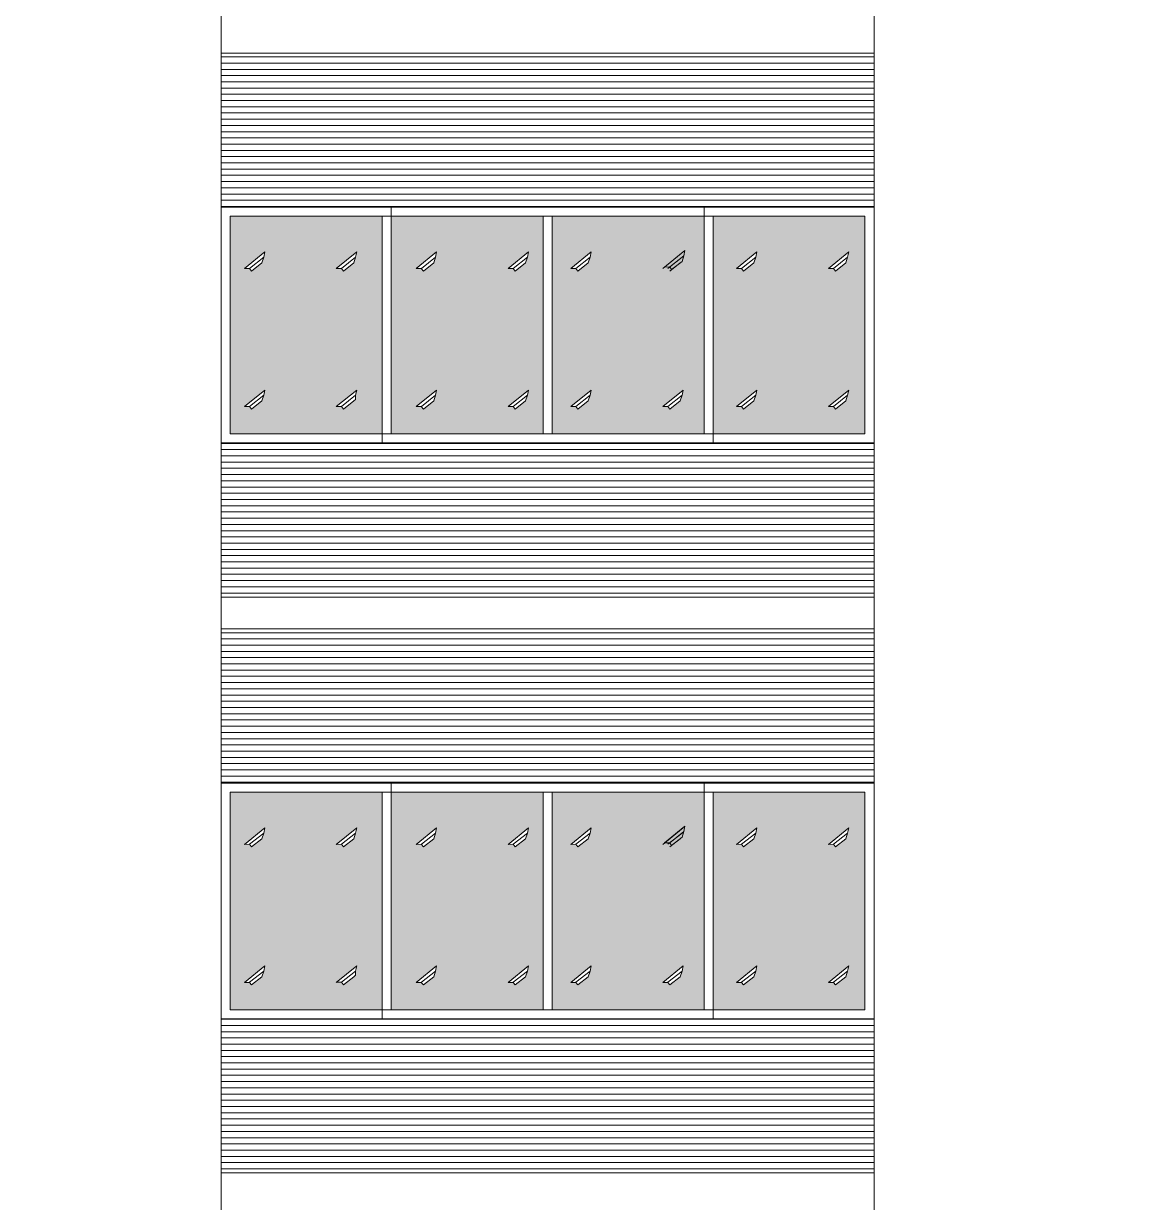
# Model space of a CAD drawing. Header units: inches. Extents: x -98933 to 1585249, y -3352739 to 192771.
# Drawn here: x 60441.9 to 60686.7, y 49987.3 to 50247.3 of the extents above; entities that cross this region are included whole.
import ezdxf

# ---------------------------------------------------------------- set-up
doc = ezdxf.new("R2010")
doc.units = ezdxf.units.IN
doc.header["$MEASUREMENT"] = 0
for name, color, linetype, lineweight in [('DIM_WORKING', 7, 'Continuous', 0), ('FIX', 251, 'Continuous', 0), ('HATCH', 252, 'Continuous', 0), ('Layer1', 134, 'Continuous', 0), ('window', 140, 'Continuous', 0)]:
    doc.layers.add(name, color=color, linetype=linetype, lineweight=lineweight)

msp = doc.modelspace()

# ---------------------------------------------------------------- hatches: boundary and pattern name
at = {"layer": 'DIM_WORKING', "ltscale": 30}
h = msp.add_hatch(color=256, dxfattribs=at)
h.set_gradient(color1=(191, 203, 212), one_color=1, tint=1, name='CURVED')
h.paths.add_polyline_path([(60520.95, 50204.77), (60487.45, 50204.77), (60487.45, 50156.77), (60520.95, 50156.77)])
h.paths.add_polyline_path([(60510.84, 50193.23), (60515.33, 50196.89), (60515.09, 50195.72), (60514.69, 50194.49), (60512.39, 50192.69), (60511.95, 50193.25)], flags=16)
h.paths.add_polyline_path([(60494.42, 50194.49), (60492.13, 50192.69), (60491.68, 50193.25), (60490.58, 50193.23), (60495.06, 50196.89), (60494.82, 50195.72)], flags=16)
h.paths.add_polyline_path([(60515.33, 50166.45), (60515.09, 50165.28), (60515.09, 50164.36), (60514.69, 50164.05), (60512.39, 50162.24), (60511.96, 50162.82), (60510.88, 50162.82)], flags=16)
h.paths.add_polyline_path([(60495.06, 50166.45), (60494.82, 50165.28), (60494.42, 50164.05), (60492.13, 50162.24), (60491.68, 50162.81), (60490.58, 50162.79)], flags=16)
h.paths.add_polyline_path([(60522.95, 50156.77), (60556.45, 50156.77), (60556.45, 50204.77), (60522.95, 50204.77)])
h.paths.add_polyline_path([(60530.04, 50192.69), (60529.59, 50193.25), (60528.49, 50193.23), (60532.97, 50196.89), (60532.73, 50195.72), (60532.33, 50194.49)], flags=16)
h.paths.add_polyline_path([(60532.97, 50166.45), (60532.73, 50165.28), (60532.33, 50164.05), (60530.04, 50162.24), (60529.59, 50162.81), (60528.49, 50162.79)], flags=16)
h.paths.add_polyline_path([(60548.76, 50193.23), (60553.24, 50196.89), (60553, 50195.72), (60552.6, 50194.49), (60550.31, 50192.69), (60549.86, 50193.25)], flags=16)
h.paths.add_polyline_path([(60548.76, 50162.79), (60553.24, 50166.45), (60553, 50165.28), (60552.6, 50164.05), (60550.31, 50162.24), (60549.86, 50162.81)], flags=16)
h.paths.add_polyline_path([(60558.45, 50156.77), (60591.95, 50156.77), (60591.95, 50204.77), (60558.45, 50204.77)])
h.paths.add_polyline_path([(60567.06, 50166.45), (60566.82, 50165.28), (60566.42, 50164.05), (60564.13, 50162.24), (60563.69, 50162.81), (60562.58, 50162.79)], flags=16)
h.paths.add_polyline_path([(60564.13, 50192.69), (60563.69, 50193.25), (60562.58, 50193.23), (60567.06, 50196.89), (60566.82, 50195.72), (60566.42, 50194.49)], flags=16)
h.paths.add_polyline_path([(60587.1, 50194.83), (60584.81, 50193.02), (60584.4, 50192.69), (60586.69, 50194.49)], flags=16)
h.paths.add_polyline_path([(60582.85, 50162.79), (60587.33, 50166.45), (60587.09, 50165.28), (60586.69, 50164.05), (60584.4, 50162.24), (60583.95, 50162.81)], flags=16)
h.paths.add_polyline_path([(60627.45, 50204.77), (60593.95, 50204.77), (60593.95, 50156.77), (60627.45, 50156.77)])
h.paths.add_polyline_path([(60603.61, 50166.45), (60603.37, 50165.28), (60602.97, 50164.05), (60600.68, 50162.24), (60600.23, 50162.81), (60599.12, 50162.79)], flags=16)
h.paths.add_polyline_path([(60623.88, 50166.45), (60623.63, 50165.28), (60623.24, 50164.05), (60620.94, 50162.24), (60620.5, 50162.81), (60619.39, 50162.79)], flags=16)
h.paths.add_polyline_path([(60619.39, 50193.23), (60623.88, 50196.89), (60623.63, 50195.72), (60623.24, 50194.49), (60620.94, 50192.69), (60620.5, 50193.25)], flags=16)
h.paths.add_polyline_path([(60600.68, 50192.69), (60600.23, 50193.25), (60599.12, 50193.23), (60603.61, 50196.89), (60603.37, 50195.72), (60602.97, 50194.49)], flags=16)
h = msp.add_hatch(color=256, dxfattribs=at)
h.set_gradient(color1=(191, 203, 212), one_color=1, tint=1, name='CURVED')
h.paths.add_polyline_path([(60520.95, 50077.77), (60487.45, 50077.77), (60487.45, 50029.77), (60520.95, 50029.77)])
h.paths.add_polyline_path([(60510.84, 50066.23), (60515.33, 50069.89), (60515.09, 50068.72), (60514.69, 50067.49), (60512.39, 50065.69), (60511.95, 50066.25)], flags=16)
h.paths.add_polyline_path([(60494.42, 50067.49), (60492.13, 50065.69), (60491.68, 50066.25), (60490.58, 50066.23), (60495.06, 50069.89), (60494.82, 50068.72)], flags=16)
h.paths.add_polyline_path([(60515.33, 50039.45), (60515.09, 50038.28), (60515.09, 50037.36), (60514.69, 50037.05), (60512.39, 50035.24), (60511.96, 50035.82), (60510.88, 50035.82)], flags=16)
h.paths.add_polyline_path([(60495.06, 50039.45), (60494.82, 50038.28), (60494.42, 50037.05), (60492.13, 50035.24), (60491.68, 50035.81), (60490.58, 50035.79)], flags=16)
h.paths.add_polyline_path([(60522.95, 50029.77), (60556.45, 50029.77), (60556.45, 50077.77), (60522.95, 50077.77)])
h.paths.add_polyline_path([(60530.04, 50065.69), (60529.59, 50066.25), (60528.49, 50066.23), (60532.97, 50069.89), (60532.73, 50068.72), (60532.33, 50067.49)], flags=16)
h.paths.add_polyline_path([(60532.97, 50039.45), (60532.73, 50038.28), (60532.33, 50037.05), (60530.04, 50035.24), (60529.59, 50035.81), (60528.49, 50035.79)], flags=16)
h.paths.add_polyline_path([(60548.76, 50066.23), (60553.24, 50069.89), (60553, 50068.72), (60552.6, 50067.49), (60550.31, 50065.69), (60549.86, 50066.25)], flags=16)
h.paths.add_polyline_path([(60548.76, 50035.79), (60553.24, 50039.45), (60553, 50038.28), (60552.6, 50037.05), (60550.31, 50035.24), (60549.86, 50035.81)], flags=16)
h.paths.add_polyline_path([(60558.45, 50029.77), (60591.95, 50029.77), (60591.95, 50077.77), (60558.45, 50077.77)])
h.paths.add_polyline_path([(60567.06, 50039.45), (60566.82, 50038.28), (60566.42, 50037.05), (60564.13, 50035.24), (60563.69, 50035.81), (60562.58, 50035.79)], flags=16)
h.paths.add_polyline_path([(60564.13, 50065.69), (60563.69, 50066.25), (60562.58, 50066.23), (60567.06, 50069.89), (60566.82, 50068.72), (60566.42, 50067.49)], flags=16)
h.paths.add_polyline_path([(60587.1, 50067.83), (60584.81, 50066.02), (60584.4, 50065.69), (60586.69, 50067.49)], flags=16)
h.paths.add_polyline_path([(60582.85, 50035.79), (60587.33, 50039.45), (60587.09, 50038.28), (60586.69, 50037.05), (60584.4, 50035.24), (60583.95, 50035.81)], flags=16)
h.paths.add_polyline_path([(60627.45, 50077.77), (60593.95, 50077.77), (60593.95, 50029.77), (60627.45, 50029.77)])
h.paths.add_polyline_path([(60603.61, 50039.45), (60603.37, 50038.28), (60602.97, 50037.05), (60600.68, 50035.24), (60600.23, 50035.81), (60599.12, 50035.79)], flags=16)
h.paths.add_polyline_path([(60623.88, 50039.45), (60623.63, 50038.28), (60623.24, 50037.05), (60620.94, 50035.24), (60620.5, 50035.81), (60619.39, 50035.79)], flags=16)
h.paths.add_polyline_path([(60619.39, 50066.23), (60623.88, 50069.89), (60623.63, 50068.72), (60623.24, 50067.49), (60620.94, 50065.69), (60620.5, 50066.25)], flags=16)
h.paths.add_polyline_path([(60600.68, 50065.69), (60600.23, 50066.25), (60599.12, 50066.23), (60603.61, 50069.89), (60603.37, 50068.72), (60602.97, 50067.49)], flags=16)
at = {"layer": 'FIX', "ltscale": 30}
h = msp.add_hatch(dxfattribs=at)
h.set_pattern_fill('ANSI31', color=256, scale=11, angle=315, style=0)
h.set_pattern_definition([(0, (60545.4461, 50198.6753), (4e-16, 1.375), [])])
h.paths.add_polyline_path([(60392.95, 50154.77), (60248.95, 50154.77), (60248.95, 50120.77), (60392.95, 50120.77)])
h.paths.add_polyline_path([(60629.45, 50154.77), (60485.45, 50154.77), (60485.45, 50120.77), (60629.45, 50120.77)])
h.paths.add_polyline_path([(60629.45, 50240.77), (60485.45, 50240.77), (60485.45, 50206.77), (60629.45, 50206.77)])
h.paths.add_polyline_path([(60754.2, 50240.77), (60699.73, 50240.77), (60699.73, 50206.77), (60754.2, 50206.77)])
h.paths.add_polyline_path([(60754.2, 50154.77), (60699.73, 50154.77), (60699.73, 50120.77), (60754.2, 50120.77)])
h = msp.add_hatch(dxfattribs=at)
h.set_pattern_fill('ANSI31', color=256, scale=11, angle=315, style=0)
h.set_pattern_definition([(0, (60545.4461, 50071.6753), (4e-16, 1.375), [])])
h.paths.add_polyline_path([(60392.95, 50027.77), (60248.95, 50027.77), (60248.95, 49993.77), (60392.95, 49993.77)])
h.paths.add_polyline_path([(60629.45, 50027.77), (60485.45, 50027.77), (60485.45, 49993.77), (60629.45, 49993.77)])
h.paths.add_polyline_path([(60629.45, 50113.77), (60485.45, 50113.77), (60485.45, 50079.77), (60629.45, 50079.77)])
h.paths.add_polyline_path([(60754.2, 50113.77), (60699.73, 50113.77), (60699.73, 50079.77), (60754.2, 50079.77)])
h.paths.add_polyline_path([(60754.2, 50027.77), (60699.73, 50027.77), (60699.73, 49993.77), (60754.2, 49993.77)])

# ---------------------------------------------------------------- linework, layer by layer
for points in [[(60485.45, 49866.77), (60392.95, 49866.77), (60392.95, 50494.77), (60485.45, 50494.77)], [(60699.73, 50494.77), (60629.45, 50494.77), (60629.45, 49866.77), (60699.73, 49866.77)]]:
    msp.add_lwpolyline(points, close=True, dxfattribs=at)
at = {"layer": 'HATCH', "ltscale": 30}
for p, q in [((60485.45, 50120.77), (60485.45, 50240.77)), ((60629.45, 50120.77), (60629.45, 50240.77)), ((60485.45, 49993.77), (60485.45, 50113.77)), ((60629.45, 49993.77), (60629.45, 50113.77))]:
    msp.add_line(p, q, dxfattribs=at)
for points in [[(60485.45, 50240.77), (60629.45, 50240.77)], [(60485.45, 50120.77), (60629.45, 50120.77)], [(60485.45, 50120.77), (60629.45, 50120.77)], [(60485.45, 50113.77), (60629.45, 50113.77)], [(60485.45, 49993.77), (60629.45, 49993.77)], [(60485.45, 49993.77), (60629.45, 49993.77)]]:
    msp.add_lwpolyline(points, dxfattribs=at)
at = {"layer": 'Layer1', "ltscale": 30}
for p, q in [((60490.58, 50193.23), (60495.06, 50196.89)), ((60491.69, 50193.26), (60494.82, 50195.72)), ((60494.82, 50195.72), (60494.42, 50194.49)), ((60495.06, 50196.89), (60494.82, 50195.72)), ((60510.84, 50193.23), (60515.33, 50196.89)), ((60510.84, 50193.23), (60515.33, 50196.89)), ((60511.96, 50193.26), (60515.09, 50195.72)), ((60511.96, 50193.26), (60515.09, 50195.72)), ((60515.09, 50195.72), (60514.69, 50194.49)), ((60515.33, 50196.89), (60515.09, 50195.72)), ((60528.49, 50193.23), (60532.97, 50196.89)), ((60528.49, 50193.23), (60532.97, 50196.89)), ((60529.6, 50193.26), (60532.73, 50195.72)), ((60529.6, 50193.26), (60532.73, 50195.72)), ((60532.73, 50195.72), (60532.33, 50194.49)), ((60532.97, 50196.89), (60532.73, 50195.72)), ((60548.76, 50193.23), (60553.24, 50196.89)), ((60548.76, 50193.23), (60553.24, 50196.89)), ((60549.87, 50193.26), (60553, 50195.72)), ((60549.87, 50193.26), (60553, 50195.72)), ((60553, 50195.72), (60552.6, 50194.49)), ((60553.24, 50196.89), (60553, 50195.72)), ((60562.58, 50193.23), (60567.06, 50196.89)), ((60562.58, 50193.23), (60567.06, 50196.89)), ((60563.69, 50193.26), (60566.82, 50195.72)), ((60563.69, 50193.26), (60566.82, 50195.72)), ((60566.82, 50195.72), (60566.42, 50194.49)), ((60567.06, 50196.89), (60566.82, 50195.72)), ((60582.85, 50193.23), (60587.33, 50196.89)), ((60583.26, 50193.56), (60587.74, 50197.22)), ((60583.96, 50193.26), (60587.09, 50195.72)), ((60584.37, 50193.59), (60587.5, 50196.05)), ((60587.5, 50196.05), (60587.1, 50194.83)), ((60587.74, 50197.22), (60587.5, 50196.05)), ((60599.12, 50193.23), (60603.61, 50196.89)), ((60599.12, 50193.23), (60603.61, 50196.89)), ((60600.24, 50193.26), (60603.37, 50195.72)), ((60600.24, 50193.26), (60603.37, 50195.72)), ((60603.37, 50195.72), (60602.97, 50194.49)), ((60603.61, 50196.89), (60603.37, 50195.72)), ((60619.39, 50193.23), (60623.88, 50196.89)), ((60619.39, 50193.23), (60623.88, 50196.89)), ((60620.51, 50193.26), (60623.63, 50195.72)), ((60620.51, 50193.26), (60623.63, 50195.72)), ((60623.63, 50195.72), (60623.24, 50194.49)), ((60623.88, 50196.89), (60623.63, 50195.72)), ((60491.68, 50193.25), (60490.58, 50193.23)), ((60492.13, 50192.69), (60491.68, 50193.25)), ((60492.13, 50192.69), (60494.42, 50194.49)), ((60511.95, 50193.25), (60510.84, 50193.23)), ((60512.39, 50192.69), (60511.95, 50193.25)), ((60512.39, 50192.69), (60514.69, 50194.49)), ((60512.39, 50192.69), (60514.69, 50194.49)), ((60529.59, 50193.25), (60528.49, 50193.23)), ((60530.04, 50192.69), (60529.59, 50193.25)), ((60530.04, 50192.69), (60532.33, 50194.49)), ((60530.04, 50192.69), (60532.33, 50194.49)), ((60549.86, 50193.25), (60548.76, 50193.23)), ((60550.31, 50192.69), (60549.86, 50193.25)), ((60550.31, 50192.69), (60552.6, 50194.49)), ((60550.31, 50192.69), (60552.6, 50194.49)), ((60563.69, 50193.25), (60562.58, 50193.23)), ((60564.13, 50192.69), (60563.69, 50193.25)), ((60564.13, 50192.69), (60566.42, 50194.49)), ((60564.13, 50192.69), (60566.42, 50194.49)), ((60584.37, 50193.59), (60583.26, 50193.56)), ((60584.81, 50193.02), (60584.37, 50193.59)), ((60584.4, 50192.69), (60586.69, 50194.49)), ((60584.81, 50193.02), (60587.1, 50194.83)), ((60600.23, 50193.25), (60599.12, 50193.23)), ((60600.68, 50192.69), (60600.23, 50193.25)), ((60600.68, 50192.69), (60602.97, 50194.49)), ((60600.68, 50192.69), (60602.97, 50194.49)), ((60620.5, 50193.25), (60619.39, 50193.23)), ((60620.94, 50192.69), (60620.5, 50193.25)), ((60620.94, 50192.69), (60623.24, 50194.49)), ((60620.94, 50192.69), (60623.24, 50194.49)), ((60490.58, 50162.79), (60495.06, 50166.45)), ((60490.58, 50162.79), (60495.06, 50166.45)), ((60491.69, 50162.82), (60494.82, 50165.28)), ((60491.69, 50162.82), (60494.82, 50165.28)), ((60494.82, 50165.28), (60494.42, 50164.05)), ((60495.06, 50166.45), (60494.82, 50165.28)), ((60510.84, 50162.79), (60515.33, 50166.45)), ((60511.96, 50162.82), (60515.09, 50165.28)), ((60515.33, 50166.45), (60515.09, 50165.28)), ((60515.09, 50165.28), (60515.09, 50164.36)), ((60528.49, 50162.79), (60532.97, 50166.45)), ((60528.49, 50162.79), (60532.97, 50166.45)), ((60529.6, 50162.82), (60532.73, 50165.28)), ((60529.6, 50162.82), (60532.73, 50165.28)), ((60532.73, 50165.28), (60532.33, 50164.05)), ((60532.97, 50166.45), (60532.73, 50165.28)), ((60548.76, 50162.79), (60553.24, 50166.45)), ((60548.76, 50162.79), (60553.24, 50166.45)), ((60549.87, 50162.82), (60553, 50165.28)), ((60549.87, 50162.82), (60553, 50165.28)), ((60553, 50165.28), (60552.6, 50164.05)), ((60553.24, 50166.45), (60553, 50165.28)), ((60562.58, 50162.79), (60567.06, 50166.45)), ((60562.58, 50162.79), (60567.06, 50166.45)), ((60563.69, 50162.82), (60566.82, 50165.28)), ((60563.69, 50162.82), (60566.82, 50165.28)), ((60566.82, 50165.28), (60566.42, 50164.05)), ((60567.06, 50166.45), (60566.82, 50165.28)), ((60582.85, 50162.79), (60587.33, 50166.45)), ((60582.85, 50162.79), (60587.33, 50166.45)), ((60583.96, 50162.82), (60587.09, 50165.28)), ((60583.96, 50162.82), (60587.09, 50165.28)), ((60587.09, 50165.28), (60586.69, 50164.05)), ((60587.33, 50166.45), (60587.09, 50165.28)), ((60599.12, 50162.79), (60603.61, 50166.45)), ((60599.12, 50162.79), (60603.61, 50166.45)), ((60600.24, 50162.82), (60603.37, 50165.28)), ((60600.24, 50162.82), (60603.37, 50165.28)), ((60603.37, 50165.28), (60602.97, 50164.05)), ((60603.61, 50166.45), (60603.37, 50165.28)), ((60619.39, 50162.79), (60623.88, 50166.45)), ((60619.39, 50162.79), (60623.88, 50166.45)), ((60620.51, 50162.82), (60623.63, 50165.28)), ((60620.51, 50162.82), (60623.63, 50165.28)), ((60623.63, 50165.28), (60623.24, 50164.05)), ((60623.88, 50166.45), (60623.63, 50165.28)), ((60491.68, 50162.81), (60490.58, 50162.79)), ((60492.13, 50162.24), (60491.68, 50162.81)), ((60492.13, 50162.24), (60494.42, 50164.05)), ((60492.13, 50162.24), (60494.42, 50164.05)), ((60511.96, 50162.82), (60510.84, 50162.82)), ((60512.39, 50162.24), (60511.96, 50162.82)), ((60512.39, 50162.24), (60514.69, 50164.05)), ((60514.69, 50164.05), (60512.39, 50162.24)), ((60515.09, 50164.36), (60514.69, 50164.05)), ((60529.59, 50162.81), (60528.49, 50162.79)), ((60530.04, 50162.24), (60529.59, 50162.81)), ((60530.04, 50162.24), (60532.33, 50164.05)), ((60530.04, 50162.24), (60532.33, 50164.05)), ((60549.86, 50162.81), (60548.76, 50162.79)), ((60550.31, 50162.24), (60549.86, 50162.81)), ((60550.31, 50162.24), (60552.6, 50164.05)), ((60550.31, 50162.24), (60552.6, 50164.05)), ((60563.69, 50162.81), (60562.58, 50162.79)), ((60564.13, 50162.24), (60563.69, 50162.81)), ((60564.13, 50162.24), (60566.42, 50164.05)), ((60564.13, 50162.24), (60566.42, 50164.05)), ((60583.95, 50162.81), (60582.85, 50162.79)), ((60584.4, 50162.24), (60583.95, 50162.81)), ((60584.4, 50162.24), (60586.69, 50164.05)), ((60584.4, 50162.24), (60586.69, 50164.05)), ((60600.23, 50162.81), (60599.12, 50162.79)), ((60600.68, 50162.24), (60600.23, 50162.81)), ((60600.68, 50162.24), (60602.97, 50164.05)), ((60600.68, 50162.24), (60602.97, 50164.05)), ((60620.5, 50162.81), (60619.39, 50162.79)), ((60620.94, 50162.24), (60620.5, 50162.81)), ((60620.94, 50162.24), (60623.24, 50164.05)), ((60620.94, 50162.24), (60623.24, 50164.05)), ((60490.58, 50066.23), (60495.06, 50069.89)), ((60491.69, 50066.26), (60494.82, 50068.72)), ((60494.82, 50068.72), (60494.42, 50067.49)), ((60495.06, 50069.89), (60494.82, 50068.72)), ((60510.84, 50066.23), (60515.33, 50069.89)), ((60510.84, 50066.23), (60515.33, 50069.89)), ((60511.96, 50066.26), (60515.09, 50068.72)), ((60511.96, 50066.26), (60515.09, 50068.72)), ((60515.09, 50068.72), (60514.69, 50067.49)), ((60515.33, 50069.89), (60515.09, 50068.72)), ((60528.49, 50066.23), (60532.97, 50069.89)), ((60528.49, 50066.23), (60532.97, 50069.89)), ((60529.6, 50066.26), (60532.73, 50068.72)), ((60529.6, 50066.26), (60532.73, 50068.72)), ((60532.73, 50068.72), (60532.33, 50067.49)), ((60532.97, 50069.89), (60532.73, 50068.72)), ((60548.76, 50066.23), (60553.24, 50069.89)), ((60548.76, 50066.23), (60553.24, 50069.89)), ((60549.87, 50066.26), (60553, 50068.72)), ((60549.87, 50066.26), (60553, 50068.72)), ((60553, 50068.72), (60552.6, 50067.49)), ((60553.24, 50069.89), (60553, 50068.72)), ((60562.58, 50066.23), (60567.06, 50069.89)), ((60562.58, 50066.23), (60567.06, 50069.89)), ((60563.69, 50066.26), (60566.82, 50068.72)), ((60563.69, 50066.26), (60566.82, 50068.72)), ((60566.82, 50068.72), (60566.42, 50067.49)), ((60567.06, 50069.89), (60566.82, 50068.72)), ((60582.85, 50066.23), (60587.33, 50069.89)), ((60583.26, 50066.56), (60587.74, 50070.22)), ((60583.96, 50066.26), (60587.09, 50068.72)), ((60584.37, 50066.59), (60587.5, 50069.05)), ((60587.5, 50069.05), (60587.1, 50067.83)), ((60587.74, 50070.22), (60587.5, 50069.05)), ((60599.12, 50066.23), (60603.61, 50069.89)), ((60599.12, 50066.23), (60603.61, 50069.89)), ((60600.24, 50066.26), (60603.37, 50068.72)), ((60600.24, 50066.26), (60603.37, 50068.72)), ((60603.37, 50068.72), (60602.97, 50067.49)), ((60603.61, 50069.89), (60603.37, 50068.72)), ((60619.39, 50066.23), (60623.88, 50069.89)), ((60619.39, 50066.23), (60623.88, 50069.89)), ((60620.51, 50066.26), (60623.63, 50068.72)), ((60620.51, 50066.26), (60623.63, 50068.72)), ((60623.63, 50068.72), (60623.24, 50067.49)), ((60623.88, 50069.89), (60623.63, 50068.72)), ((60491.68, 50066.25), (60490.58, 50066.23)), ((60492.13, 50065.69), (60491.68, 50066.25)), ((60492.13, 50065.69), (60494.42, 50067.49)), ((60511.95, 50066.25), (60510.84, 50066.23)), ((60512.39, 50065.69), (60511.95, 50066.25)), ((60512.39, 50065.69), (60514.69, 50067.49)), ((60512.39, 50065.69), (60514.69, 50067.49)), ((60529.59, 50066.25), (60528.49, 50066.23)), ((60530.04, 50065.69), (60529.59, 50066.25)), ((60530.04, 50065.69), (60532.33, 50067.49)), ((60530.04, 50065.69), (60532.33, 50067.49)), ((60549.86, 50066.25), (60548.76, 50066.23)), ((60550.31, 50065.69), (60549.86, 50066.25)), ((60550.31, 50065.69), (60552.6, 50067.49)), ((60550.31, 50065.69), (60552.6, 50067.49)), ((60563.69, 50066.25), (60562.58, 50066.23)), ((60564.13, 50065.69), (60563.69, 50066.25)), ((60564.13, 50065.69), (60566.42, 50067.49)), ((60564.13, 50065.69), (60566.42, 50067.49)), ((60584.37, 50066.59), (60583.26, 50066.56)), ((60584.81, 50066.02), (60584.37, 50066.59)), ((60584.4, 50065.69), (60586.69, 50067.49)), ((60584.81, 50066.02), (60587.1, 50067.83)), ((60600.23, 50066.25), (60599.12, 50066.23)), ((60600.68, 50065.69), (60600.23, 50066.25)), ((60600.68, 50065.69), (60602.97, 50067.49)), ((60600.68, 50065.69), (60602.97, 50067.49)), ((60620.5, 50066.25), (60619.39, 50066.23)), ((60620.94, 50065.69), (60620.5, 50066.25)), ((60620.94, 50065.69), (60623.24, 50067.49)), ((60620.94, 50065.69), (60623.24, 50067.49)), ((60490.58, 50035.79), (60495.06, 50039.45)), ((60490.58, 50035.79), (60495.06, 50039.45)), ((60491.69, 50035.82), (60494.82, 50038.28)), ((60491.69, 50035.82), (60494.82, 50038.28)), ((60492.13, 50035.24), (60494.42, 50037.05)), ((60492.13, 50035.24), (60494.42, 50037.05)), ((60494.82, 50038.28), (60494.42, 50037.05)), ((60495.06, 50039.45), (60494.82, 50038.28)), ((60510.84, 50035.79), (60515.33, 50039.45)), ((60511.96, 50035.82), (60515.09, 50038.28)), ((60512.39, 50035.24), (60514.69, 50037.05)), ((60514.69, 50037.05), (60512.39, 50035.24)), ((60515.09, 50037.36), (60514.69, 50037.05)), ((60515.33, 50039.45), (60515.09, 50038.28)), ((60515.09, 50038.28), (60515.09, 50037.36)), ((60528.49, 50035.79), (60532.97, 50039.45)), ((60528.49, 50035.79), (60532.97, 50039.45)), ((60529.6, 50035.82), (60532.73, 50038.28)), ((60529.6, 50035.82), (60532.73, 50038.28)), ((60530.04, 50035.24), (60532.33, 50037.05)), ((60530.04, 50035.24), (60532.33, 50037.05)), ((60532.73, 50038.28), (60532.33, 50037.05)), ((60532.97, 50039.45), (60532.73, 50038.28)), ((60548.76, 50035.79), (60553.24, 50039.45)), ((60548.76, 50035.79), (60553.24, 50039.45)), ((60549.87, 50035.82), (60553, 50038.28)), ((60549.87, 50035.82), (60553, 50038.28)), ((60550.31, 50035.24), (60552.6, 50037.05)), ((60550.31, 50035.24), (60552.6, 50037.05)), ((60553, 50038.28), (60552.6, 50037.05)), ((60553.24, 50039.45), (60553, 50038.28)), ((60562.58, 50035.79), (60567.06, 50039.45)), ((60562.58, 50035.79), (60567.06, 50039.45)), ((60563.69, 50035.82), (60566.82, 50038.28)), ((60563.69, 50035.82), (60566.82, 50038.28)), ((60564.13, 50035.24), (60566.42, 50037.05)), ((60564.13, 50035.24), (60566.42, 50037.05)), ((60566.82, 50038.28), (60566.42, 50037.05)), ((60567.06, 50039.45), (60566.82, 50038.28)), ((60582.85, 50035.79), (60587.33, 50039.45)), ((60582.85, 50035.79), (60587.33, 50039.45)), ((60583.96, 50035.82), (60587.09, 50038.28)), ((60583.96, 50035.82), (60587.09, 50038.28)), ((60584.4, 50035.24), (60586.69, 50037.05)), ((60584.4, 50035.24), (60586.69, 50037.05)), ((60587.09, 50038.28), (60586.69, 50037.05)), ((60587.33, 50039.45), (60587.09, 50038.28)), ((60599.12, 50035.79), (60603.61, 50039.45)), ((60599.12, 50035.79), (60603.61, 50039.45)), ((60600.24, 50035.82), (60603.37, 50038.28)), ((60600.24, 50035.82), (60603.37, 50038.28)), ((60600.68, 50035.24), (60602.97, 50037.05)), ((60600.68, 50035.24), (60602.97, 50037.05)), ((60603.37, 50038.28), (60602.97, 50037.05)), ((60603.61, 50039.45), (60603.37, 50038.28)), ((60619.39, 50035.79), (60623.88, 50039.45)), ((60619.39, 50035.79), (60623.88, 50039.45)), ((60620.51, 50035.82), (60623.63, 50038.28)), ((60620.51, 50035.82), (60623.63, 50038.28)), ((60620.94, 50035.24), (60623.24, 50037.05)), ((60620.94, 50035.24), (60623.24, 50037.05)), ((60623.63, 50038.28), (60623.24, 50037.05)), ((60623.88, 50039.45), (60623.63, 50038.28)), ((60491.68, 50035.81), (60490.58, 50035.79)), ((60492.13, 50035.24), (60491.68, 50035.81)), ((60511.96, 50035.82), (60510.84, 50035.82)), ((60512.39, 50035.24), (60511.96, 50035.82)), ((60529.59, 50035.81), (60528.49, 50035.79)), ((60530.04, 50035.24), (60529.59, 50035.81)), ((60549.86, 50035.81), (60548.76, 50035.79)), ((60550.31, 50035.24), (60549.86, 50035.81)), ((60563.69, 50035.81), (60562.58, 50035.79)), ((60564.13, 50035.24), (60563.69, 50035.81)), ((60583.95, 50035.81), (60582.85, 50035.79)), ((60584.4, 50035.24), (60583.95, 50035.81)), ((60600.23, 50035.81), (60599.12, 50035.79)), ((60600.68, 50035.24), (60600.23, 50035.81)), ((60620.5, 50035.81), (60619.39, 50035.79)), ((60620.94, 50035.24), (60620.5, 50035.81))]:
    msp.add_line(p, q, dxfattribs=at)
at = {"layer": 'window', "ltscale": 30}
for p, q in [((60522.95, 50206.77), (60522.95, 50156.77)), ((60591.95, 50206.77), (60591.95, 50156.77)), ((60520.95, 50204.77), (60520.95, 50154.77)), ((60556.45, 50204.77), (60556.45, 50156.77)), ((60558.45, 50204.77), (60558.45, 50156.77)), ((60593.95, 50204.77), (60593.95, 50154.77)), ((60522.95, 50079.77), (60522.95, 50029.77)), ((60591.95, 50079.77), (60591.95, 50029.77)), ((60520.95, 50077.77), (60520.95, 50027.77)), ((60556.45, 50077.77), (60556.45, 50029.77)), ((60558.45, 50077.77), (60558.45, 50029.77)), ((60593.95, 50077.77), (60593.95, 50027.77))]:
    msp.add_line(p, q, dxfattribs=at)
for points in [[(60629.45, 50206.77), (60485.45, 50206.77), (60485.45, 50154.77), (60629.45, 50154.77)], [(60629.45, 50206.77), (60485.45, 50206.77), (60485.45, 50154.77), (60629.45, 50154.77)], [(60627.45, 50204.77), (60487.45, 50204.77), (60487.45, 50156.77), (60627.45, 50156.77)], [(60629.45, 50079.77), (60485.45, 50079.77), (60485.45, 50027.77), (60629.45, 50027.77)], [(60629.45, 50079.77), (60485.45, 50079.77), (60485.45, 50027.77), (60629.45, 50027.77)], [(60627.45, 50077.77), (60487.45, 50077.77), (60487.45, 50029.77), (60627.45, 50029.77)]]:
    msp.add_lwpolyline(points, close=True, dxfattribs=at)
for points in [[(60520.95, 50204.77), (60487.45, 50204.77), (60487.45, 50156.77), (60520.95, 50156.77)], [(60556.45, 50204.77), (60522.95, 50204.77)], [(60591.95, 50204.77), (60558.45, 50204.77)], [(60593.95, 50156.77), (60627.45, 50156.77), (60627.45, 50204.77), (60593.95, 50204.77)], [(60522.95, 50156.77), (60556.45, 50156.77)], [(60558.45, 50156.77), (60591.95, 50156.77)], [(60520.95, 50077.77), (60487.45, 50077.77), (60487.45, 50029.77), (60520.95, 50029.77)], [(60556.45, 50077.77), (60522.95, 50077.77)], [(60591.95, 50077.77), (60558.45, 50077.77)], [(60593.95, 50029.77), (60627.45, 50029.77), (60627.45, 50077.77), (60593.95, 50077.77)], [(60522.95, 50029.77), (60556.45, 50029.77)], [(60558.45, 50029.77), (60591.95, 50029.77)]]:
    msp.add_lwpolyline(points, dxfattribs=at)

doc.saveas('drawing.dxf')
